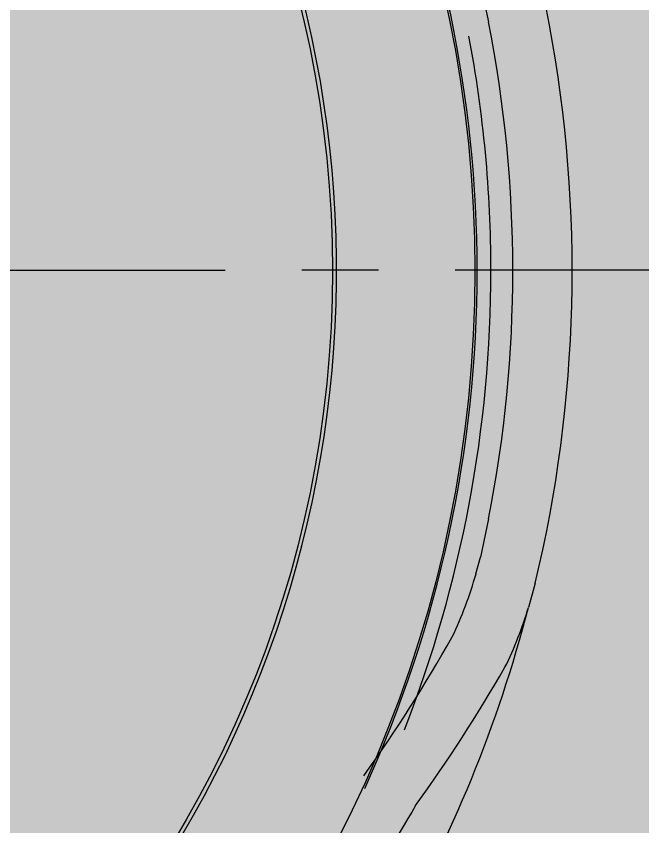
# Model space of a CAD drawing. Header units: millimetres. Extents: x 307301 to 459443, y -2888111 to -2805601.
# Drawn here: x 322190.52 to 322195.63, y -2809987.35 to -2809980.74 of the extents above; entities that cross this region are included whole.
import ezdxf

# ---------------------------------------------------------------- set-up
doc = ezdxf.new("R2010")
doc.units = ezdxf.units.MM
doc.header["$LTSCALE"] = 10
doc.header["$MEASUREMENT"] = 0
doc.linetypes.add('CENTER2', pattern=[1.125, 0.75, -0.125, 0.125, -0.125])
for name, color, linetype in [('$DDT_AUDIT_GENERATED_(131)', 7, 'Continuous'), ('$DDT_AUDIT_GENERATED_(15E)', 7, 'Continuous'), ('$DDT_AUDIT_GENERATED_(224)', 7, 'Continuous'), ('$DDT_AUDIT_GENERATED_(77)', 7, 'Continuous'), ('$DDT_AUDIT_GENERATED_(7E)', 7, 'Continuous'), ('BMA  furniture', 6, 'Continuous'), ('Default', 7, 'Continuous'), ('Furniture - Plan', 3, 'Continuous')]:
    doc.layers.add(name, color=color, linetype=linetype)

# ---------------------------------------------------------------- blocks, each defined once
blk = doc.blocks.new('TUFTUFTU')
at = {"layer": 'Furniture - Plan', "ltscale": 0.01}
h = blk.add_hatch(color=250, dxfattribs=at)
h.dxf.hatch_style = 1
h.set_gradient(color1=(51, 51, 51), color2=(105, 105, 105), one_color=1, tint=0.41, name='INVCYLINDER')
edge = h.paths.add_edge_path()
edge.add_arc((1413476.938, -245799), 296.526, 0, 360)
at = {"layer": '$DDT_AUDIT_GENERATED_(131)', "color": 6, "linetype": 'Continuous'}
for start, end in [(158.644, 180.0261), (180.0261, 190.7343)]:
    blk.add_arc((1413476.938, -245799), 20.547, start, end, dxfattribs=at)
at = {"layer": '$DDT_AUDIT_GENERATED_(15E)', "color": 3, "linetype": 'Continuous'}
for radius in [295.946, 295.558]:
    blk.add_circle((1413476.938, -245799), radius, dxfattribs=at)
at = {"layer": '$DDT_AUDIT_GENERATED_(224)', "color": 3, "linetype": 'Continuous'}
for radius in [300, 296.526, 296.132]:
    blk.add_circle((1413476.938, -245799), radius, dxfattribs=at)
at = {"layer": '$DDT_AUDIT_GENERATED_(77)', "color": 6, "linetype": 'Continuous'}
for radius in [20.285, 17.962]:
    blk.add_circle((1413476.938, -245799), radius, dxfattribs=at)
for radius, start, end in [(18.03, 345.0261, 285.0261), (20.323, 155.4594, 180.0261), (20.323, 180.0261, 203.6723)]:
    blk.add_arc((1413476.938, -245799), radius, start, end, dxfattribs=at)
at = {"layer": '$DDT_AUDIT_GENERATED_(7E)', "color": 6, "linetype": 'Continuous'}
for p, q in [((1413455.668, -245793.909), (1413455.779, -245793.51)), ((1413455.668, -245793.909), (1413455.546, -245794.449)), ((1413456.635, -245794.061), (1413456.563, -245794.329)), ((1413456.429, -245794.958), (1413456.563, -245794.329)), ((1413456.567, -245803.689), (1413456.433, -245803.061))]:
    blk.add_line(p, q, dxfattribs=at)
for radius in [62.905, 61.937]:
    blk.add_circle((1413476.938, -245799), radius, dxfattribs=at)
for centre, radius, start, end in [((1413476.939, -245799), 21.86, 134.5973, 165.4548), ((1413420.66, -245767.981), 43.166, 328.8954, 331.5065), ((1413478.453, -245805.348), 25.71, 144.1255, 150.1068), ((1413479.354, -245805.642), 25.646, 144.5503, 150.5445), ((1413461.601, -245795.234), 6.071, 153.5983, 163.5089), ((1413462.705, -245795.758), 6.303, 154.3562, 164.3815), ((1413476.938, -245799), 21.872, 167.9893, 192.0628), ((1413476.938, -245799), 20.904, 168.8514, 191.2007)]:
    blk.add_arc(centre, radius, start, end, dxfattribs=at)
at = {"layer": 'Default', "color": 6, "linetype": 'CENTER2'}
blk.add_line((1413438.227, -245799.018), (1413515.649, -245798.982), dxfattribs=at)
blk = doc.blocks.new('SDTYTYT')
at = {"layer": 'Furniture - Plan', "color": 3, "xscale": 0.5000000000000486, "yscale": 0.5000000000000486, "zscale": 0.5000000000000486, "rotation": 180}
blk.add_blockref('TUFTUFTU', (925445.3989, -2867082.7135), dxfattribs=at)

msp = doc.modelspace()

# ---------------------------------------------------------------- block references
at = {"layer": 'BMA  furniture'}
msp.add_blockref('SDTYTYT', (103477.1924, -65799.6063), dxfattribs=at)

doc.saveas('drawing.dxf')
